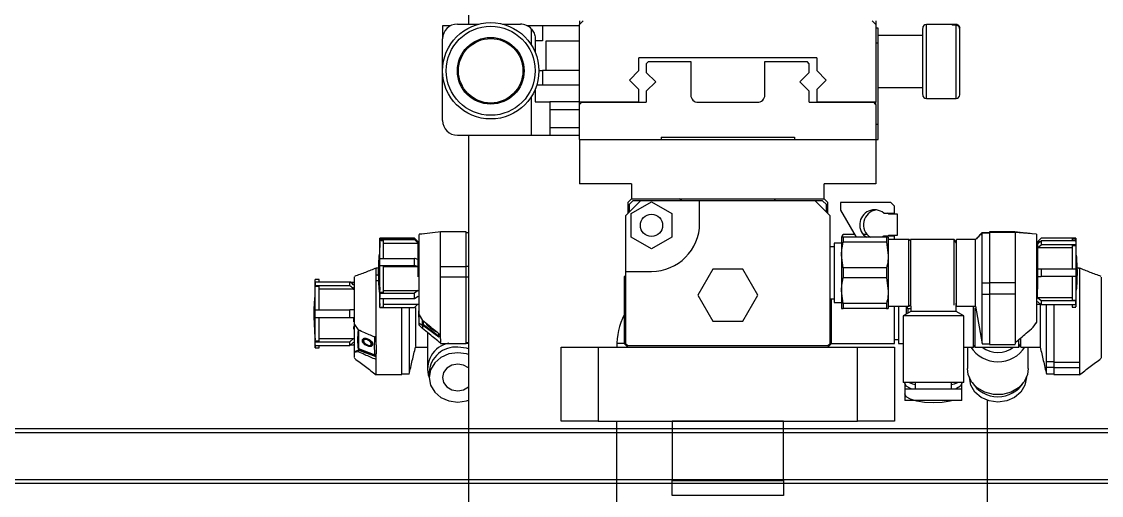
# Model space of a CAD drawing. Extents: x 500 to 100500, y -14500 to 21140.
# Drawn here: x 8081.2 to 8226.9, y -7158 to -7094.2 of the extents above; entities that cross this region are included whole.
import ezdxf

# ---------------------------------------------------------------- set-up
doc = ezdxf.new("R2010")
doc.units = 0
doc.layers.get('0').update_dxf_attribs({"linetype": 'CONTINUOUS'})

# ---------------------------------------------------------------- blocks, each defined once
blk = doc.blocks.new('LP R')
at = {"color": 2}
for p, q in [((16618.69, -93722.04), (16953.69, -93722.04)), ((16618.69, -93722.54), (16953.69, -93722.54)), ((16618.69, -93728.89), (16953.69, -93728.89)), ((16618.69, -93729.39), (16953.69, -93729.39))]:
    blk.add_line(p, q, dxfattribs=at)
blk = doc.blocks.new('SP R')
at = {"color": 3}
for p, q in [((18243.34, -97503.31), (18243.34, -97564.76)), ((18240.87, -97565.01), (18239.84, -97565.01)), ((18239.84, -97565.01), (18239.84, -97566.76)), ((18241.84, -97564.76), (18244.74, -97564.76)), ((18247.94, -97564.76), (18250.34, -97564.76)), ((18253.34, -97565.01), (18251.31, -97565.01)), ((18251.84, -97567.59), (18251.84, -97565.43)), ((18258.34, -97565.01), (18253.34, -97565.01)), ((18258.34, -97564.31), (18258.34, -97564.81)), ((18258.34, -97564.81), (18258.84, -97564.31)), ((18258.34, -97575.31), (18258.34, -97564.81)), ((18297.84, -97564.31), (18298.34, -97564.81)), ((18298.34, -97564.31), (18298.34, -97564.81)), ((18298.34, -97564.81), (18298.34, -97575.31)), ((18298.64, -97565.31), (18298.34, -97565.31)), ((18298.64, -97567.31), (18298.64, -97565.31)), ((18309.14, -97564.81), (18305.14, -97564.81)), ((18305.14, -97570.44), (18305.14, -97564.81)), ((18308.64, -97564.81), (18308.64, -97564.93)), ((18308.64, -97564.81), (18309.14, -97564.81)), ((18309.14, -97564.93), (18308.64, -97564.93)), ((18309.14, -97564.81), (18309.14, -97564.81)), ((18309.14, -97574.81), (18309.14, -97564.93)), ((18239.84, -97577.76), (18239.84, -97566.76)), ((18252.34, -97566.76), (18252.34, -97568.56)), ((18304.64, -97566.31), (18298.64, -97566.31)), ((18253.34, -97567.01), (18252.39, -97567.01)), ((18253.84, -97571.01), (18253.84, -97567.01)), ((18253.84, -97567.01), (18258.34, -97567.01)), ((18298.34, -97567.31), (18298.64, -97567.31)), ((18298.64, -97578.31), (18298.64, -97567.31)), ((18266.34, -97571.04), (18266.34, -97569.31)), ((18290.34, -97569.31), (18266.34, -97569.31)), ((18267.64, -97569.81), (18267.34, -97570.11)), ((18267.64, -97569.81), (18273.34, -97569.81)), ((18273.34, -97569.81), (18273.34, -97574.31)), ((18283.34, -97569.81), (18289.04, -97569.81)), ((18283.34, -97574.31), (18283.34, -97569.81)), ((18289.34, -97570.11), (18289.04, -97569.81)), ((18290.34, -97569.31), (18290.34, -97571.04)), ((18252.84, -97571.01), (18253.34, -97571.01)), ((18253.84, -97571.01), (18253.34, -97571.01)), ((18253.34, -97571.01), (18253.34, -97573.01)), ((18258.34, -97571.01), (18253.84, -97571.01)), ((18266.34, -97571.04), (18265.07, -97572.31)), ((18267.34, -97570.11), (18267.34, -97571.29)), ((18268.61, -97572.56), (18267.34, -97571.29)), ((18289.34, -97571.29), (18288.07, -97572.56)), ((18289.34, -97571.29), (18289.34, -97570.11)), ((18291.61, -97572.31), (18290.34, -97571.04)), ((18305.14, -97574.81), (18305.14, -97570.44)), ((18265.07, -97572.31), (18266.34, -97573.58)), ((18267.34, -97573.83), (18268.61, -97572.56)), ((18288.07, -97572.56), (18289.34, -97573.83)), ((18290.34, -97573.58), (18291.61, -97572.31)), ((18252.34, -97573.56), (18252.34, -97575.26)), ((18253.34, -97573.01), (18252.54, -97573.01)), ((18258.34, -97573.01), (18253.34, -97573.01)), ((18266.34, -97575.31), (18266.34, -97573.58)), ((18267.34, -97573.83), (18267.34, -97575.31)), ((18289.34, -97575.31), (18289.34, -97573.83)), ((18290.34, -97573.58), (18290.34, -97575.31)), ((18298.64, -97573.31), (18304.64, -97573.31)), ((18251.84, -97579.76), (18251.84, -97574.52)), ((18252.34, -97575.26), (18254.34, -97575.26)), ((18258.34, -97575.26), (18254.34, -97575.26)), ((18254.34, -97575.26), (18254.34, -97576.26)), ((18258.64, -97575.31), (18258.34, -97575.61)), ((18266.34, -97575.31), (18258.34, -97575.31)), ((18258.34, -97575.61), (18258.34, -97575.31)), ((18258.34, -97580.31), (18258.34, -97575.61)), ((18258.64, -97575.31), (18267.34, -97575.31)), ((18274.34, -97575.31), (18282.34, -97575.31)), ((18289.34, -97575.31), (18298.04, -97575.31)), ((18298.34, -97575.31), (18290.34, -97575.31)), ((18298.34, -97575.61), (18298.04, -97575.31)), ((18298.34, -97575.61), (18298.34, -97575.31)), ((18298.34, -97575.61), (18298.34, -97580.31)), ((18305.14, -97574.81), (18309.14, -97574.81)), ((18254.34, -97576.26), (18254.34, -97578.76)), ((18254.34, -97576.26), (18258.34, -97576.26)), ((18298.64, -97578.31), (18298.34, -97578.31)), ((18298.64, -97580.31), (18298.64, -97578.31)), ((18241.84, -97579.76), (18251.84, -97579.76)), ((18243.34, -97579.76), (18243.34, -97709.31)), ((18251.84, -97579.76), (18254.34, -97579.76)), ((18258.34, -97578.76), (18254.34, -97578.76)), ((18254.34, -97578.76), (18254.34, -97579.76)), ((18254.34, -97579.76), (18258.34, -97579.76)), ((18269.34, -97580.01), (18269.34, -97580.31)), ((18269.34, -97580.01), (18287.34, -97580.01)), ((18287.34, -97580.01), (18287.34, -97580.31)), ((18258.34, -97580.31), (18258.34, -97586.31)), ((18258.34, -97580.31), (18298.34, -97580.31)), ((18298.34, -97580.31), (18298.34, -97586.31)), ((18298.34, -97580.31), (18298.64, -97580.31)), ((18265.34, -97586.31), (18258.34, -97586.31)), ((18265.34, -97586.31), (18265.34, -97588.31)), ((18298.34, -97586.31), (18291.34, -97586.31)), ((18291.34, -97588.31), (18291.34, -97586.31)), ((18264.54, -97590.61), (18266.54, -97588.61)), ((18265.34, -97588.31), (18264.84, -97588.81)), ((18264.84, -97588.81), (18264.84, -97590.31)), ((18265.54, -97588.61), (18265.04, -97589.11)), ((18265.29, -97590.32), (18268.04, -97588.73)), ((18265.34, -97588.31), (18291.34, -97588.31)), ((18266.54, -97588.61), (18265.54, -97588.61)), ((18274.54, -97588.61), (18266.54, -97588.61)), ((18268.04, -97588.73), (18270.79, -97590.32)), ((18272.14, -97588.61), (18271.84, -97588.31)), ((18290.14, -97588.61), (18274.54, -97588.61)), ((18274.54, -97591.61), (18274.54, -97588.61)), ((18284.84, -97588.31), (18284.54, -97588.61)), ((18291.14, -97588.61), (18290.14, -97588.61)), ((18292.14, -97590.61), (18290.14, -97588.61)), ((18291.64, -97589.11), (18291.14, -97588.61)), ((18291.84, -97588.81), (18291.34, -97588.31)), ((18291.84, -97590.31), (18291.84, -97588.81)), ((18293.54, -97588.81), (18293.54, -97589.86)), ((18300.34, -97588.81), (18293.54, -97588.81)), ((18300.84, -97589.31), (18300.34, -97588.81)), ((18265.04, -97589.11), (18265.04, -97590.11)), ((18291.64, -97590.11), (18291.64, -97589.11)), ((18293.54, -97589.86), (18295.65, -97593.51)), ((18299.41, -97590.26), (18300.84, -97590.26)), ((18300.07, -97590.41), (18299.91, -97590.26)), ((18300.84, -97590.26), (18300.84, -97589.31)), ((18264.54, -97590.61), (18264.54, -97598.11)), ((18265.29, -97593.49), (18265.29, -97590.32)), ((18270.79, -97590.32), (18270.79, -97593.49)), ((18292.14, -97607.81), (18292.14, -97590.61)), ((18301.24, -97590.41), (18300.07, -97590.41)), ((18301.24, -97593.21), (18301.24, -97590.41)), ((18237.32, -97593.05), (18236.67, -97593.1)), ((18236.67, -97596.41), (18236.67, -97593.13)), ((18243.04, -97592.79), (18239.58, -97592.79)), ((18243.04, -97597.43), (18243.04, -97592.79)), ((18243.34, -97592.89), (18243.04, -97592.89)), ((18293.84, -97593.26), (18293.92, -97593.12)), ((18295.43, -97593.12), (18293.92, -97593.12)), ((18297.13, -97593.12), (18296.63, -97593.12)), ((18313.65, -97592.89), (18312.65, -97592.89)), ((18313.65, -97592.96), (18312.65, -97592.96)), ((18317.1, -97592.79), (18313.65, -97592.79)), ((18313.65, -97592.79), (18313.65, -97592.86)), ((18317.11, -97592.86), (18313.65, -97592.86)), ((18313.65, -97592.86), (18313.65, -97599.66)), ((18320.02, -97593.1), (18317.08, -97592.85)), ((18320.02, -97593.1), (18320.02, -97597.92)), ((18236.04, -97593.61), (18231.37, -97593.61)), ((18231.37, -97593.61), (18231.37, -97593.71)), ((18231.37, -97593.61), (18231.37, -97593.61)), ((18231.37, -97593.71), (18231.37, -97593.61)), ((18231.37, -97593.61), (18236.04, -97593.61)), ((18231.37, -97593.83), (18231.37, -97593.63)), ((18231.37, -97593.63), (18236.04, -97593.63)), ((18231.37, -97593.73), (18231.37, -97593.76)), ((18231.37, -97593.88), (18231.37, -97593.79)), ((18231.37, -97593.93), (18231.37, -97593.83)), ((18231.37, -97593.83), (18236.04, -97593.83)), ((18231.37, -97593.93), (18231.87, -97593.93)), ((18231.37, -97594.14), (18231.37, -97594.9)), ((18231.37, -97594.83), (18231.37, -97594.6)), ((18231.87, -97596.38), (18231.87, -97593.93)), ((18231.87, -97594.32), (18236.54, -97594.32)), ((18236.54, -97594.11), (18236.04, -97593.61)), ((18236.04, -97593.61), (18236.04, -97593.61)), ((18236.04, -97593.83), (18236.04, -97593.63)), ((18236.54, -97594.12), (18236.04, -97593.63)), ((18236.04, -97593.83), (18236.54, -97594.32)), ((18236.54, -97594.11), (18236.52, -97594.11)), ((18236.57, -97594.14), (18236.54, -97594.11)), ((18236.54, -97594.32), (18236.54, -97596.51)), ((18236.57, -97598.82), (18236.57, -97594.14)), ((18268.04, -97595.08), (18265.29, -97593.49)), ((18270.79, -97593.49), (18268.04, -97595.08)), ((18293.69, -97594.31), (18292.69, -97594.31)), ((18292.69, -97594.31), (18292.69, -97602.31)), ((18293.84, -97593.25), (18293.69, -97593.51)), ((18293.69, -97593.51), (18293.69, -97595.91)), ((18293.92, -97593.51), (18293.92, -97594.17)), ((18299.76, -97593.51), (18293.92, -97593.51)), ((18299.76, -97594.17), (18293.92, -97594.17)), ((18299.41, -97593.36), (18299.19, -97593.51)), ((18300.84, -97593.36), (18299.41, -97593.36)), ((18299.76, -97593.51), (18299.76, -97594.17)), ((18299.76, -97594.17), (18299.99, -97595.91)), ((18299.9, -97593.36), (18300.07, -97593.21)), ((18299.99, -97593.51), (18299.99, -97595.91)), ((18302.79, -97593.81), (18299.99, -97593.81)), ((18300.07, -97593.21), (18301.24, -97593.21)), ((18300.84, -97593.81), (18300.84, -97593.36)), ((18302.99, -97594.01), (18302.79, -97593.81)), ((18302.79, -97602.81), (18302.79, -97593.81)), ((18308.9, -97593.81), (18302.99, -97593.81)), ((18302.99, -97593.81), (18302.99, -97602.81)), ((18309.19, -97594.31), (18308.9, -97593.81)), ((18308.9, -97602.65), (18308.9, -97593.81)), ((18311.79, -97593.81), (18309.19, -97593.81)), ((18309.19, -97602.81), (18309.19, -97593.81)), ((18311.79, -97602.81), (18311.79, -97593.81)), ((18320.65, -97593.61), (18320.12, -97594.14)), ((18320.12, -97594.14), (18320.12, -97600.5)), ((18320.65, -97594.01), (18320.15, -97594.44)), ((18320.53, -97594.11), (18320.15, -97594.11)), ((18320.15, -97594.94), (18320.65, -97594.51)), ((18325.32, -97593.61), (18320.65, -97593.61)), ((18320.65, -97593.61), (18320.65, -97593.61)), ((18325.32, -97593.61), (18320.65, -97593.61)), ((18320.65, -97594.01), (18320.65, -97594.51)), ((18325.32, -97594.01), (18320.65, -97594.01)), ((18325.32, -97594.51), (18320.65, -97594.51)), ((18324.82, -97593.71), (18324.82, -97594.01)), ((18324.82, -97593.71), (18325.32, -97593.71)), ((18324.82, -97594.6), (18324.82, -97597.81)), ((18324.82, -97594.6), (18325.32, -97594.6)), ((18325.32, -97593.61), (18325.32, -97593.71)), ((18325.32, -97593.61), (18325.32, -97593.61)), ((18325.32, -97593.71), (18325.32, -97593.61)), ((18325.32, -97593.63), (18325.32, -97593.71)), ((18325.32, -97593.71), (18325.32, -97593.71)), ((18325.32, -97593.71), (18325.32, -97594.1)), ((18325.32, -97594.1), (18325.32, -97593.75)), ((18325.32, -97593.79), (18325.32, -97593.92)), ((18325.32, -97593.88), (18325.32, -97593.79)), ((18325.32, -97593.92), (18325.32, -97594.01)), ((18325.32, -97594.01), (18325.32, -97594.51)), ((18325.32, -97594.14), (18325.32, -97594.49)), ((18325.32, -97594.51), (18325.32, -97594.6)), ((18325.32, -97594.6), (18325.32, -97594.51)), ((18325.32, -97594.59), (18325.32, -97594.9)), ((18236.67, -97596.14), (18236.67, -97595.56)), ((18292.69, -97594.81), (18292.14, -97594.81)), ((18293.69, -97595.91), (18293.69, -97600.71)), ((18293.92, -97597.64), (18293.69, -97595.91)), ((18299.99, -97595.91), (18299.99, -97600.71)), ((18320.15, -97597.81), (18320.15, -97594.94)), ((18324.82, -97594.94), (18320.15, -97594.94)), ((18231.37, -97596.35), (18231.37, -97596.38)), ((18231.37, -97597.3), (18231.37, -97596.35)), ((18231.37, -97596.35), (18236.04, -97596.35)), ((18231.37, -97597.33), (18231.37, -97597.3)), ((18231.37, -97597.3), (18236.04, -97597.3)), ((18231.37, -97597.33), (18231.87, -97597.33)), ((18231.87, -97600.96), (18231.87, -97597.33)), ((18231.87, -97597.46), (18236.54, -97597.46)), ((18236.04, -97597.3), (18236.04, -97596.35)), ((18236.54, -97597.46), (18236.54, -97598.84)), ((18236.67, -97599.07), (18236.67, -97596.41)), ((18239.58, -97598.86), (18239.58, -97597.43)), ((18239.58, -97597.43), (18243.04, -97597.43)), ((18243.04, -97598.86), (18243.04, -97597.43)), ((18243.34, -97597.46), (18243.04, -97597.46)), ((18227.97, -97599.44), (18227.97, -97598.84)), ((18231.19, -97597.68), (18230.88, -97597.68)), ((18230.88, -97599.34), (18230.88, -97598.59)), ((18230.88, -97598.59), (18231.18, -97598.59)), ((18239.58, -97598.86), (18243.04, -97598.86)), ((18243.04, -97607.81), (18243.04, -97598.86)), ((18243.34, -97598.89), (18243.04, -97598.89)), ((18264.34, -97598.81), (18264.34, -97607.81)), ((18264.54, -97598.81), (18264.34, -97598.81)), ((18264.54, -97598.11), (18264.54, -97607.81)), ((18264.54, -97598.11), (18268.04, -97598.11)), ((18276.32, -97597.81), (18274.3, -97601.31)), ((18280.36, -97597.81), (18276.32, -97597.81)), ((18282.38, -97601.31), (18280.36, -97597.81)), ((18293.92, -97597.64), (18293.92, -97598.97)), ((18299.76, -97597.64), (18293.92, -97597.64)), ((18299.76, -97598.97), (18293.92, -97598.97)), ((18299.76, -97597.64), (18299.76, -97598.97)), ((18299.76, -97598.97), (18299.99, -97600.71)), ((18320.02, -97597.92), (18320.02, -97600.72)), ((18320.65, -97597.81), (18320.15, -97597.81)), ((18320.15, -97601.67), (18320.15, -97598.81)), ((18325.32, -97597.81), (18320.65, -97597.81)), ((18320.65, -97597.81), (18320.65, -97598.81)), ((18325.32, -97598.81), (18320.65, -97598.81)), ((18324.82, -97598.81), (18324.82, -97602.02)), ((18325.32, -97597.81), (18325.32, -97598.81)), ((18325.32, -97597.81), (18325.32, -97597.81)), ((18325.32, -97598.81), (18325.32, -97598.81)), ((18325.81, -97597.68), (18325.49, -97597.68)), ((18328.72, -97598.87), (18328.72, -97607.78)), ((18223.17, -97599.21), (18222.67, -97599.21)), ((18222.67, -97599.51), (18222.67, -97600.01)), ((18222.67, -97599.51), (18222.67, -97599.6)), ((18222.67, -97600.01), (18222.67, -97599.51)), ((18222.67, -97599.51), (18227.34, -97599.51)), ((18222.67, -97600.1), (18222.67, -97600.01)), ((18222.67, -97600.01), (18227.34, -97600.01)), ((18222.67, -97600.1), (18223.17, -97600.1)), ((18223.17, -97599.51), (18223.17, -97599.21)), ((18223.17, -97603.31), (18223.17, -97600.1)), ((18223.17, -97600.44), (18227.84, -97600.44)), ((18227.34, -97600.01), (18227.34, -97599.51)), ((18227.84, -97599.61), (18227.45, -97599.61)), ((18227.87, -97599.64), (18227.84, -97599.61)), ((18227.84, -97600.44), (18227.84, -97600.59)), ((18227.97, -97600.84), (18227.97, -97599.44)), ((18230.88, -97599.34), (18231.21, -97599.34)), ((18231.37, -97600.23), (18231.37, -97600.63)), ((18236.67, -97603.98), (18236.67, -97599.07)), ((18312.65, -97599.66), (18313.65, -97599.66)), ((18312.65, -97601.16), (18312.65, -97599.66)), ((18317.11, -97599.66), (18313.65, -97599.66)), ((18313.65, -97599.66), (18313.65, -97601.16)), ((18317.11, -97599.66), (18317.11, -97601.16)), ((18227.97, -97605.28), (18227.97, -97600.84)), ((18231.37, -97601.03), (18231.37, -97600.96)), ((18231.87, -97600.96), (18231.37, -97600.96)), ((18231.37, -97601.78), (18231.37, -97601.03)), ((18231.37, -97601.03), (18236.04, -97601.03)), ((18231.37, -97601.78), (18236.04, -97601.78)), ((18231.87, -97600.7), (18236.54, -97600.7)), ((18231.87, -97602.91), (18231.87, -97601.78)), ((18236.54, -97600.7), (18236.04, -97601.03)), ((18236.04, -97601.78), (18236.04, -97601.03)), ((18236.04, -97601.78), (18236.54, -97601.45)), ((18274.3, -97601.31), (18276.32, -97604.81)), ((18280.36, -97604.81), (18282.38, -97601.31)), ((18292.14, -97601.81), (18292.69, -97601.81)), ((18292.34, -97607.81), (18292.34, -97601.81)), ((18293.92, -97602.44), (18293.69, -97600.71)), ((18293.69, -97600.71), (18293.69, -97603.11)), ((18299.99, -97600.71), (18299.99, -97603.11)), ((18312.65, -97601.16), (18313.65, -97601.16)), ((18313.65, -97601.16), (18313.65, -97607.96)), ((18317.11, -97601.16), (18313.65, -97601.16)), ((18320.02, -97600.72), (18320.02, -97605.01)), ((18320.02, -97600.95), (18320.02, -97601.06)), ((18320.65, -97602.1), (18320.15, -97601.67)), ((18324.82, -97601.67), (18320.15, -97601.67)), ((18222.67, -97603.31), (18222.67, -97603.31)), ((18222.67, -97604.31), (18222.67, -97603.31)), ((18222.67, -97603.31), (18227.34, -97603.31)), ((18227.34, -97604.31), (18227.34, -97603.31)), ((18227.84, -97603.31), (18227.34, -97603.31)), ((18231.37, -97602.42), (18231.37, -97602.69)), ((18231.37, -97602.98), (18231.37, -97602.89)), ((18231.37, -97602.91), (18231.87, -97602.91)), ((18231.37, -97602.98), (18236.04, -97602.98)), ((18231.87, -97602.51), (18236.54, -97602.51)), ((18234.34, -97612.03), (18234.34, -97602.98)), ((18236.52, -97602.51), (18236.04, -97602.98)), ((18236.19, -97602.98), (18236.19, -97608.22)), ((18236.54, -97602.51), (18236.57, -97602.48)), ((18292.69, -97602.31), (18293.69, -97602.31)), ((18299.76, -97602.44), (18293.92, -97602.44)), ((18293.92, -97602.44), (18293.92, -97603.11)), ((18299.76, -97603.11), (18293.92, -97603.11)), ((18299.76, -97602.44), (18299.76, -97603.11)), ((18299.99, -97602.81), (18302.79, -97602.81)), ((18300.84, -97607.81), (18300.84, -97602.81)), ((18301.39, -97602.81), (18301.39, -97607.81)), ((18302.39, -97602.81), (18302.39, -97603.87)), ((18302.62, -97603.14), (18302.55, -97602.81)), ((18302.62, -97603.14), (18302.62, -97603.74)), ((18303.04, -97603.14), (18302.62, -97603.14)), ((18302.79, -97602.81), (18302.99, -97602.61)), ((18302.99, -97602.81), (18303.04, -97602.81)), ((18303.04, -97602.81), (18303.04, -97603.5)), ((18309.14, -97602.39), (18309.19, -97602.31)), ((18309.14, -97603.5), (18309.14, -97602.39)), ((18309.19, -97602.81), (18311.79, -97602.81)), ((18311.49, -97608.31), (18311.49, -97602.81)), ((18311.69, -97603.03), (18311.69, -97608.31)), ((18311.79, -97602.81), (18312.65, -97607.89)), ((18320.12, -97602.48), (18320.15, -97602.51)), ((18320.15, -97602.17), (18320.65, -97602.6)), ((18320.15, -97602.51), (18320.53, -97602.51)), ((18320.49, -97602.51), (18320.49, -97608.27)), ((18320.65, -97602.1), (18320.65, -97602.6)), ((18325.32, -97602.1), (18320.65, -97602.1)), ((18325.32, -97602.6), (18320.65, -97602.6)), ((18322.35, -97602.6), (18322.35, -97610.37)), ((18325.32, -97602.02), (18324.82, -97602.02)), ((18324.82, -97602.6), (18324.82, -97602.91)), ((18324.82, -97602.91), (18325.32, -97602.91)), ((18325.32, -97602.02), (18325.32, -97602.1)), ((18325.32, -97602.1), (18325.32, -97602.02)), ((18325.32, -97602.1), (18325.32, -97602.6)), ((18325.32, -97602.6), (18325.32, -97602.1)), ((18222.67, -97604.31), (18222.67, -97604.31)), ((18222.67, -97604.31), (18227.34, -97604.31)), ((18223.17, -97607.52), (18223.17, -97604.31)), ((18227.34, -97604.31), (18227.84, -97604.31)), ((18227.84, -97604.31), (18227.84, -97604.93)), ((18236.62, -97604.26), (18236.62, -97603.43)), ((18236.62, -97604.26), (18236.67, -97604.26)), ((18236.62, -97604.5), (18236.67, -97604.5)), ((18236.67, -97603.98), (18237.14, -97604.72)), ((18237.25, -97605.33), (18237.25, -97604.81)), ((18276.32, -97604.81), (18280.36, -97604.81)), ((18303.04, -97603.5), (18301.99, -97604.1)), ((18301.99, -97604.1), (18301.99, -97613.11)), ((18310.19, -97604.1), (18309.14, -97603.5)), ((18310.19, -97613.11), (18310.19, -97604.1)), ((18227.87, -97605.89), (18227.87, -97605.54)), ((18227.97, -97605.28), (18228.44, -97606)), ((18228.55, -97608.56), (18228.55, -97606.04)), ((18236.67, -97605.07), (18237.14, -97605.37)), ((18236.67, -97605.36), (18236.67, -97605.07)), ((18237.14, -97605.79), (18236.67, -97605.36)), ((18236.94, -97605.62), (18237.04, -97605.7)), ((18239.36, -97606.97), (18237.14, -97605.37)), ((18237.14, -97605.37), (18237.14, -97605.79)), ((18237.19, -97605.39), (18237.25, -97605.33)), ((18239.39, -97606.98), (18237.19, -97605.39)), ((18239.45, -97606.91), (18237.25, -97605.33)), ((18237.72, -97605.25), (18237.73, -97605.23)), ((18237.85, -97605.34), (18237.87, -97605.32)), ((18237.86, -97605.33), (18237.85, -97605.34)), ((18238.39, -97605.85), (18238.42, -97605.81)), ((18238.42, -97605.81), (18238.69, -97605.99)), ((18319.55, -97605.63), (18320.02, -97605.01)), ((18319.96, -97605.08), (18320.02, -97605.04)), ((18222.67, -97607.6), (18222.67, -97607.52)), ((18223.17, -97607.52), (18222.67, -97607.52)), ((18222.67, -97608.1), (18222.67, -97607.6)), ((18222.67, -97607.6), (18227.34, -97607.6)), ((18223.17, -97607.17), (18227.84, -97607.17)), ((18227.84, -97607.17), (18227.34, -97607.6)), ((18227.34, -97608.1), (18227.34, -97607.6)), ((18227.34, -97608.1), (18227.84, -97607.67)), ((18227.92, -97606.68), (18227.97, -97606.68)), ((18227.92, -97607.33), (18227.97, -97607.33)), ((18229.17, -97607.18), (18229.14, -97607.2)), ((18229.15, -97607.5), (18229.18, -97607.48)), ((18229.69, -97607.23), (18229.72, -97607.21)), ((18230.88, -97608.02), (18230.88, -97607.05)), ((18237.79, -97606.7), (18237.79, -97611.21)), ((18239.58, -97607.21), (18239.58, -97606.72)), ((18239.58, -97607.21), (18239.58, -97607.64)), ((18243.04, -97607.71), (18243.34, -97607.71)), ((18300.84, -97607.31), (18301.39, -97607.31)), ((18317.11, -97607.74), (18317.11, -97607.92)), ((18317.6, -97608.31), (18317.6, -97607.37)), ((18317.89, -97608.31), (18317.89, -97607.12)), ((18222.67, -97608.02), (18222.67, -97608.1)), ((18222.67, -97608.1), (18227.34, -97608.1)), ((18222.67, -97608.41), (18223.17, -97608.41)), ((18223.17, -97608.41), (18223.17, -97608.1)), ((18227.45, -97608.01), (18227.84, -97608.01)), ((18227.84, -97608.01), (18227.87, -97607.98)), ((18227.97, -97608.89), (18228.44, -97608.72)), ((18227.97, -97609.04), (18227.97, -97608.89)), ((18228.44, -97608.94), (18227.97, -97609.04)), ((18227.97, -97609.74), (18227.97, -97609.04)), ((18230.88, -97609.65), (18228.44, -97608.72)), ((18228.44, -97608.72), (18228.44, -97608.94)), ((18228.49, -97608.59), (18228.55, -97608.56)), ((18230.69, -97609.43), (18228.49, -97608.59)), ((18230.75, -97609.39), (18228.55, -97608.56)), ((18229.69, -97608.04), (18229.72, -97608.02)), ((18230.24, -97608.2), (18230.27, -97608.18)), ((18230.35, -97607.96), (18230.38, -97607.94)), ((18230.88, -97608.02), (18230.88, -97609.21)), ((18230.88, -97610), (18230.88, -97609.21)), ((18236.19, -97608.31), (18237.79, -97608.31)), ((18239.58, -97607.79), (18239.6, -97607.81)), ((18239.58, -97607.81), (18243.04, -97607.81)), ((18255.84, -97618.31), (18255.84, -97608.31)), ((18255.84, -97608.31), (18260.84, -97608.31)), ((18260.84, -97608.31), (18260.84, -97618.31)), ((18260.84, -97608.31), (18295.84, -97608.31)), ((18264.34, -97607.81), (18263.35, -97607.81)), ((18264.34, -97607.81), (18264.84, -97608.31)), ((18264.54, -97607.81), (18264.84, -97608.11)), ((18264.84, -97608.11), (18291.84, -97608.11)), ((18291.84, -97608.11), (18292.14, -97607.81)), ((18291.84, -97608.31), (18292.34, -97607.81)), ((18292.34, -97607.81), (18300.84, -97607.81)), ((18295.84, -97618.31), (18295.84, -97608.31)), ((18295.84, -97608.31), (18300.84, -97608.31)), ((18300.84, -97608.31), (18300.84, -97618.31)), ((18301.39, -97607.81), (18301.99, -97607.81)), ((18310.19, -97608.31), (18311.49, -97608.31)), ((18310.69, -97608.31), (18310.69, -97611.21)), ((18311.49, -97608.31), (18311.69, -97608.11)), ((18311.69, -97608.31), (18317.6, -97608.31)), ((18312.65, -97607.86), (18313.65, -97607.86)), ((18313.65, -97607.96), (18317.11, -97607.96)), ((18317.6, -97608.31), (18317.89, -97607.81)), ((18317.89, -97608.31), (18320.49, -97608.31)), ((18318.89, -97611.21), (18318.89, -97608.31)), ((18328.72, -97607.78), (18328.72, -97609.18)), ((18328.72, -97609.18), (18328.72, -97609.78)), ((18321.35, -97610.28), (18322.35, -97610.28)), ((18321.35, -97611.03), (18321.35, -97610.28)), ((18325.81, -97610.37), (18322.35, -97610.37)), ((18322.35, -97610.37), (18322.35, -97611.12)), ((18325.81, -97610.37), (18325.81, -97611.12)), ((18230.88, -97612.03), (18234.34, -97612.03)), ((18234.34, -97611.93), (18235.34, -97611.93)), ((18238.04, -97611.66), (18238.04, -97612.41)), ((18321.35, -97611.03), (18322.35, -97611.03)), ((18321.35, -97611.93), (18322.35, -97611.93)), ((18325.81, -97611.12), (18322.35, -97611.12)), ((18322.35, -97611.12), (18322.35, -97612.03)), ((18322.35, -97612.03), (18325.81, -97612.03)), ((18302.24, -97613.2), (18302.24, -97614.01)), ((18303.64, -97613.11), (18303.64, -97614.01)), ((18308.54, -97614.01), (18308.54, -97613.11)), ((18309.94, -97614.01), (18309.94, -97613.2)), ((18302.24, -97614.01), (18302.24, -97615.51)), ((18309.94, -97615.51), (18309.94, -97614.01)), ((18313.34, -97615.49), (18313.34, -97729.31)), ((18260.84, -97618.31), (18255.84, -97618.31)), ((18260.84, -97618.31), (18295.84, -97618.31)), ((18263.34, -97729.31), (18263.34, -97618.31)), ((18285.84, -97618.31), (18270.84, -97618.31)), ((18270.84, -97618.31), (18270.84, -97626.31)), ((18285.84, -97626.31), (18285.84, -97618.31)), ((18300.84, -97618.31), (18295.84, -97618.31)), ((18270.84, -97626.31), (18285.84, -97626.31)), ((18270.84, -97628.31), (18270.84, -97626.31)), ((18285.84, -97626.31), (18285.84, -97628.31)), ((18285.84, -97628.31), (18270.84, -97628.31))]:
    blk.add_line(p, q, dxfattribs=at)
at = {"color": 3, "flags": 128}
for points in [[(18309.31, -97564.84), (18309.24, -97564.82), (18309.14, -97564.81)], [(18236.04, -97593.61), (18236.49, -97594.06), (18236.53, -97594.11)], [(18320.15, -97594.11), (18320.2, -97594.06), (18320.65, -97593.61)], [(18310.19, -97604.1), (18310.09, -97604.1), (18309.64, -97604.1), (18308.88, -97604.1), (18307.87, -97604.1), (18306.7, -97604.1), (18305.48, -97604.1), (18304.31, -97604.1), (18303.3, -97604.1), (18302.54, -97604.1), (18302.09, -97604.1), (18301.99, -97604.1)], [(18309.14, -97603.5), (18309.09, -97603.5), (18308.73, -97603.5), (18308.05, -97603.5), (18307.13, -97603.5), (18306.09, -97603.5), (18305.05, -97603.5), (18304.13, -97603.5), (18303.45, -97603.5), (18303.09, -97603.5), (18303.04, -97603.5)], [(18237.81, -97606.38), (18237.8, -97606.44), (18237.79, -97606.7)], [(18241.89, -97609.07), (18240.7, -97609.23), (18239.63, -97609.71), (18238.78, -97610.45), (18238.23, -97611.38), (18238.04, -97612.41), (18238.23, -97613.44), (18238.78, -97614.37), (18239.63, -97615.1), (18240.7, -97615.58), (18241.89, -97615.74), (18243.08, -97615.58), (18243.34, -97615.49)], [(18243.34, -97608.57), (18243.08, -97608.48), (18241.89, -97608.32)], [(18243.34, -97609.32), (18243.08, -97609.23), (18241.89, -97609.07)], [(18243.34, -97607.88), (18243.1, -97607.81), (18243.04, -97607.8)], [(18241.89, -97610.61), (18241.1, -97610.75), (18240.42, -97611.14), (18239.97, -97611.72), (18239.82, -97612.41), (18239.97, -97613.09), (18240.42, -97613.68), (18241.1, -97614.07), (18241.89, -97614.2), (18242.69, -97614.07), (18243.34, -97613.69)], [(18243.34, -97611.12), (18242.69, -97610.75), (18241.89, -97610.61)], [(18318.89, -97611.21), (18318.79, -97612), (18318.34, -97612.98), (18317.58, -97613.81), (18316.57, -97614.4), (18315.4, -97614.72), (18314.18, -97614.72), (18313.01, -97614.4), (18312, -97613.81), (18311.24, -97612.98), (18310.79, -97612), (18310.69, -97611.21)], [(18310.19, -97613.11), (18310.09, -97613.11), (18309.64, -97613.11), (18308.88, -97613.11), (18307.87, -97613.11), (18306.7, -97613.11), (18305.48, -97613.11), (18304.31, -97613.11), (18303.3, -97613.11), (18302.54, -97613.11), (18302.09, -97613.11), (18301.99, -97613.11)], [(18303.21, -97614.01), (18302.98, -97613.91), (18302.43, -97613.57), (18302.24, -97613.2), (18302.25, -97613.11)], [(18303.64, -97613.39), (18303.3, -97613.3), (18302.77, -97613.11)], [(18309.41, -97613.11), (18308.88, -97613.3), (18308.54, -97613.39)], [(18309.93, -97613.11), (18309.94, -97613.2), (18309.75, -97613.57), (18309.21, -97613.91), (18308.97, -97614.01)], [(18318.64, -97612.41), (18318.45, -97613.44), (18317.91, -97614.37), (18317.05, -97615.1), (18315.98, -97615.58), (18314.79, -97615.74), (18313.6, -97615.58), (18312.53, -97615.1), (18311.68, -97614.37), (18311.13, -97613.44), (18310.94, -97612.41), (18310.94, -97612.41)], [(18309.94, -97614.01), (18309.75, -97614.01), (18309.21, -97614.01), (18308.35, -97614.01), (18307.28, -97614.01), (18306.09, -97614.01), (18304.9, -97614.01), (18303.83, -97614.01), (18302.98, -97614.01), (18302.43, -97614.01), (18302.24, -97614.01), (18302.24, -97614.01)], [(18308.74, -97615.51), (18308.35, -97615.61), (18307.28, -97615.78), (18306.09, -97615.84), (18304.9, -97615.78), (18303.83, -97615.61), (18302.98, -97615.34), (18302.43, -97615), (18302.24, -97614.62)], [(18309.94, -97615.51), (18309.75, -97615.51), (18309.21, -97615.51), (18308.35, -97615.51), (18307.28, -97615.51), (18306.09, -97615.51), (18304.9, -97615.51), (18303.83, -97615.51), (18302.98, -97615.51), (18302.43, -97615.51), (18302.24, -97615.51), (18302.24, -97615.51)]]:
    blk.add_lwpolyline(points, dxfattribs=at)
at = {"color": 3}
for centre, radius in [((18246.34, -97571.06), 6.5), ((18246.34, -97571.06), 6), ((18246.34, -97571.06), 4.5), ((18246.34, -97571.06), 4.35), ((18268.04, -97591.91), 1.5)]:
    blk.add_circle(centre, radius, dxfattribs=at)
for centre, radius, start, end in [((18241.84, -97566.76), 2, 90, 180), ((18250.34, -97566.76), 2, 41.4096, 90), ((18305.14, -97565.31), 0.5, 90, 180), ((18274.34, -97574.31), 1, 180, 270), ((18282.34, -97574.31), 1, 270, 0), ((18305.14, -97574.31), 0.5, 180, 270), ((18309.14, -97574.31), 0.5, 270, 0), ((18241.84, -97577.76), 2, 180, 270), ((18298.14, -97591.81), 2, 50.805, 238.2117), ((18298.64, -97591.81), 2, 97.1805, 238.2117), ((18268.04, -97591.61), 6.5, 270, 0), ((18273.34, -97608.31), 10, 154.1581, 180), ((18241.3, -97611.23), 3.48, 100.0601, 200.1336), ((18241.63, -97611.91), 3.6, 85.8853, 175.9014), ((18314.79, -97605.95), 4.35, 212.7451, 327.2549), ((18314.79, -97605.71), 3.35, 230.8385, 309.1615), ((18314.79, -97610.93), 4.09, 211.7832, 328.2168)]:
    blk.add_arc(centre, radius, start, end, dxfattribs=at)
for points, knots in [([(18251.84, -97565.43), (18251.97, -97565.62), (18252.24, -97565.98), (18252.34, -97566.46), (18252.34, -97566.72), (18252.34, -97566.76)], [0, 0, 0, 0, 0.46416, 0.928037, 1, 1, 1, 1]), ([(18304.64, -97570.37), (18304.64, -97569.8), (18304.64, -97568.93), (18304.64, -97567.82), (18304.64, -97567.03), (18304.64, -97566.36), (18304.64, -97565.7), (18304.64, -97565.28), (18304.64, -97565.36), (18304.64, -97565.38)], [0, 0, 0, 0, 0.2217312, 0.341093, 0.4629878, 0.5848826, 0.7042444, 0.9259756, 1, 1, 1, 1]), ([(18309.14, -97564.81), (18309.2, -97564.81), (18309.31, -97564.82), (18309.46, -97564.91), (18309.57, -97565.03), (18309.63, -97565.18), (18309.64, -97565.27), (18309.64, -97565.31)], [0, 0, 0, 0, 0.213259, 0.426502, 0.640196, 0.854924, 1, 1, 1, 1]), ([(18309.64, -97565.43), (18309.64, -97565.38), (18309.62, -97565.26), (18309.54, -97565.11), (18309.41, -97565), (18309.27, -97564.94), (18309.18, -97564.94), (18309.14, -97564.93)], [0, 0, 0, 0, 0.21625, 0.432526, 0.648098, 0.862511, 1, 1, 1, 1]), ([(18309.64, -97574.31), (18309.64, -97574.26), (18309.64, -97574.16), (18309.64, -97573.28), (18309.64, -97571.96), (18309.64, -97570.38), (18309.64, -97568.74), (18309.64, -97567.2), (18309.64, -97565.98), (18309.64, -97565.61), (18309.64, -97565.43)], [0, 0, 0, 0, 0.1207457, 0.25, 0.3792543, 0.5, 0.6207457, 0.75, 0.8792543, 1, 1, 1, 1]), ([(18304.64, -97574.24), (18304.64, -97574.24), (18304.64, -97574.24), (18304.64, -97573.87), (18304.64, -97573.39), (18304.64, -97572.75), (18304.64, -97571.78), (18304.64, -97570.93), (18304.64, -97570.37)], [0, 0, 0, 0, 0.173375, 0.313479, 0.456556, 0.599633, 0.739737, 1, 1, 1, 1]), ([(18239.6, -97592.78), (18239.11, -97592.84), (18238.13, -97592.95), (18237.15, -97593.06), (18236.67, -97593.12)], [0, 0, 0, 0, 0.499453, 1, 1, 1, 1]), ([(18239.58, -97597.43), (18239.58, -97596.81), (18239.58, -97595.48), (18239.58, -97593.94), (18239.58, -97592.93), (18239.58, -97592.87), (18239.58, -97592.84)], [0, 0, 0, 0, 0.238222, 0.50793, 0.777631, 1, 1, 1, 1]), ([(18312.65, -97592.88), (18312.51, -97593.04), (18312.22, -97593.35), (18311.93, -97593.65), (18311.79, -97593.81)], [0, 0, 0, 0, 0.496842, 1, 1, 1, 1]), ([(18312.65, -97592.95), (18312.51, -97593.09), (18312.22, -97593.38), (18311.93, -97593.66), (18311.79, -97593.81)], [0, 0, 0, 0, 0.500009, 1, 1, 1, 1]), ([(18312.65, -97599.66), (18312.65, -97598.9), (18312.65, -97597.4), (18312.65, -97595.89), (18312.65, -97595.05), (18312.65, -97594.26), (18312.65, -97593.39), (18312.65, -97592.87), (18312.65, -97592.99), (18312.65, -97593.01)], [0, 0, 0, 0, 0.214715, 0.42943, 0.482392, 0.535354, 0.750068, 0.964782, 1, 1, 1, 1]), ([(18319.36, -97593.05), (18319.09, -97593.01), (18318.33, -97592.93), (18317.57, -97592.84), (18317.08, -97592.78)], [0, 0, 0, 0, 0.355893, 1, 1, 1, 1]), ([(18317.11, -97592.92), (18317.11, -97592.9), (18317.11, -97592.79), (18317.11, -97593.35), (18317.11, -97594.58), (18317.11, -97596.44), (18317.11, -97598.23), (18317.11, -97599.33), (18317.11, -97599.66)], [0, 0, 0, 0, 0.048348, 0.262835, 0.477418, 0.692141, 0.906861, 1, 1, 1, 1]), ([(18231.37, -97596.38), (18231.37, -97595.94), (18231.37, -97595.04), (18231.37, -97594.27), (18231.37, -97594.01), (18231.37, -97593.93)], [0, 0, 0, 0, 0.406488, 0.812977, 1, 1, 1, 1]), ([(18293.92, -97593.51), (18293.89, -97593.51), (18293.75, -97593.51), (18293.72, -97593.51), (18293.69, -97593.51)], [0, 0, 0, 0, 0.254279, 1, 1, 1, 1]), ([(18293.69, -97595.91), (18293.7, -97595.67), (18293.72, -97595.09), (18293.85, -97594.52), (18293.92, -97594.17)], [0, 0, 0, 0, 0.403103, 1, 1, 1, 1]), ([(18299.99, -97593.51), (18299.97, -97593.51), (18299.93, -97593.51), (18299.8, -97593.51), (18299.76, -97593.51)], [0, 0, 0, 0, 0.745721, 1, 1, 1, 1]), ([(18325.32, -97594.6), (18325.32, -97594.94), (18325.32, -97595.64), (18325.32, -97596.83), (18325.32, -97597.57), (18325.32, -97597.81)], [0, 0, 0, 0, 0.406489, 0.812978, 1, 1, 1, 1]), ([(18231.28, -97595.79), (18231.22, -97596.61), (18231.11, -97598.27), (18231.22, -97599.92), (18231.27, -97600.75)], [0, 0, 0, 0, 0.500038, 1, 1, 1, 1]), ([(18231.35, -97594.95), (18231.34, -97595.2), (18231.31, -97595.84), (18231.25, -97596.47), (18231.22, -97596.85)], [0, 0, 0, 0, 0.404216, 1, 1, 1, 1]), ([(18299.99, -97595.91), (18299.98, -97596.14), (18299.97, -97596.72), (18299.84, -97597.3), (18299.76, -97597.64)], [0, 0, 0, 0, 0.403103, 1, 1, 1, 1]), ([(18325.42, -97600.63), (18325.47, -97599.84), (18325.57, -97598.27), (18325.46, -97596.7), (18325.41, -97595.91)], [0, 0, 0, 0, 0.49996, 1, 1, 1, 1]), ([(18231.37, -97600.96), (18231.37, -97600.51), (18231.37, -97599.61), (18231.37, -97598.31), (18231.37, -97597.57), (18231.37, -97597.33)], [0, 0, 0, 0, 0.406489, 0.812978, 1, 1, 1, 1]), ([(18236.54, -97596.51), (18236.52, -97596.51), (18236.35, -97596.45), (18236.19, -97596.4), (18236.04, -97596.35)], [0, 0, 0, 0, 0.099039, 1, 1, 1, 1]), ([(18236.04, -97597.3), (18236.19, -97597.35), (18236.35, -97597.4), (18236.52, -97597.45), (18236.54, -97597.46)], [0, 0, 0, 0, 0.900961, 1, 1, 1, 1]), ([(18230.9, -97597.67), (18230.41, -97597.86), (18229.43, -97598.24), (18228.45, -97598.61), (18227.97, -97598.8)], [0, 0, 0, 0, 0.4983475, 1, 1, 1, 1]), ([(18230.88, -97598.59), (18230.88, -97598.29), (18230.88, -97597.75), (18230.88, -97597.76), (18230.88, -97597.77)], [0, 0, 0, 0, 0.5741009, 1, 1, 1, 1]), ([(18239.58, -97607.21), (18239.58, -97606.86), (18239.58, -97606.14), (18239.58, -97604.33), (18239.58, -97602.14), (18239.58, -97600.23), (18239.58, -97599.18), (18239.58, -97598.86)], [0, 0, 0, 0, 0.210713, 0.440125, 0.669539, 0.89895, 1, 1, 1, 1]), ([(18293.69, -97600.71), (18293.7, -97600.47), (18293.72, -97599.89), (18293.85, -97599.32), (18293.92, -97598.97)], [0, 0, 0, 0, 0.403103, 1, 1, 1, 1]), ([(18320.15, -97598.81), (18320.16, -97598.81), (18320.33, -97598.81), (18320.5, -97598.81), (18320.65, -97598.81)], [0, 0, 0, 0, 0.099039, 1, 1, 1, 1]), ([(18325.32, -97598.81), (18325.32, -97599.31), (18325.32, -97600.33), (18325.32, -97601.39), (18325.32, -97601.87), (18325.32, -97602.02)], [0, 0, 0, 0, 0.4064887, 0.812977, 1, 1, 1, 1]), ([(18328.72, -97598.8), (18328.23, -97598.61), (18327.26, -97598.24), (18326.27, -97597.86), (18325.78, -97597.67)], [0, 0, 0, 0, 0.5016525, 1, 1, 1, 1]), ([(18325.81, -97597.77), (18325.81, -97597.74), (18325.81, -97597.65), (18325.8, -97598.27), (18325.8, -97599.58), (18325.81, -97601.48), (18325.81, -97603.72), (18325.81, -97606.04), (18325.81, -97608.18), (18325.81, -97609.6), (18325.81, -97610.19), (18325.81, -97610.37)], [0, 0, 0, 0, 0.044334, 0.172927, 0.30152, 0.430098, 0.558544, 0.687049, 0.815637, 0.944223, 1, 1, 1, 1]), ([(18222.67, -97599.6), (18222.67, -97599.4), (18222.67, -97599.16), (18222.67, -97599.24), (18222.67, -97599.25)], [0, 0, 0, 0, 0.814149, 1, 1, 1, 1]), ([(18222.67, -97603.31), (18222.67, -97602.8), (18222.67, -97601.78), (18222.67, -97600.72), (18222.67, -97600.24), (18222.67, -97600.1)], [0, 0, 0, 0, 0.406489, 0.812978, 1, 1, 1, 1]), ([(18227.84, -97599.94), (18227.82, -97599.93), (18227.65, -97599.78), (18227.49, -97599.64), (18227.34, -97599.51)], [0, 0, 0, 0, 0.099039, 1, 1, 1, 1]), ([(18227.34, -97600.01), (18227.49, -97600.14), (18227.65, -97600.28), (18227.82, -97600.43), (18227.84, -97600.44)], [0, 0, 0, 0, 0.900961, 1, 1, 1, 1]), ([(18230.88, -97608.02), (18230.88, -97607.35), (18230.88, -97605.96), (18230.88, -97603.68), (18230.88, -97601.55), (18230.88, -97600.11), (18230.88, -97599.52), (18230.88, -97599.34)], [0, 0, 0, 0, 0.210713, 0.440125, 0.669539, 0.89895, 1, 1, 1, 1]), ([(18231.21, -97599.72), (18231.25, -97600.09), (18231.3, -97600.73), (18231.34, -97601.36), (18231.35, -97601.62)], [0, 0, 0, 0, 0.589452, 1, 1, 1, 1]), ([(18222.66, -97605.94), (18222.64, -97604.79), (18222.61, -97603.43), (18222.6, -97602.13), (18222.6, -97601.81), (18222.59, -97601.67), (18222.59, -97601.62), (18222.58, -97601.63), (18222.56, -97601.81), (18222.5, -97602.5), (18222.43, -97604.32), (18222.55, -97606.05), (18222.64, -97607.32)], [0, 0, 0, 0, 0.291287, 0.344241, 0.383734, 0.399372, 0.413142, 0.426111, 0.439542, 0.518057, 0.645364, 1, 1, 1, 1]), ([(18231.37, -97600.98), (18231.37, -97601.17), (18231.37, -97601.43), (18231.37, -97601.58), (18231.37, -97601.62)], [0, 0, 0, 0, 0.761217, 1, 1, 1, 1]), ([(18231.37, -97602.85), (18231.37, -97602.85), (18231.37, -97602.83), (18231.37, -97602.34), (18231.37, -97601.86), (18231.37, -97601.71)], [0, 0, 0, 0, 0.3324087, 0.789634, 1, 1, 1, 1]), ([(18299.99, -97600.71), (18299.98, -97600.94), (18299.97, -97601.52), (18299.84, -97602.1), (18299.76, -97602.44)], [0, 0, 0, 0, 0.403103, 1, 1, 1, 1]), ([(18312.65, -97607.76), (18312.65, -97607.78), (18312.65, -97607.82), (18312.65, -97607.08), (18312.65, -97605.66), (18312.65, -97603.7), (18312.65, -97602.1), (18312.65, -97601.26), (18312.65, -97601.16)], [0, 0, 0, 0, 0.1118729, 0.3267841, 0.5416952, 0.7566063, 0.9715174, 1, 1, 1, 1]), ([(18317.11, -97601.16), (18317.11, -97601.82), (18317.11, -97603.25), (18317.11, -97605.25), (18317.11, -97606.86), (18317.11, -97607.7), (18317.11, -97607.87), (18317.11, -97607.92)], [0, 0, 0, 0, 0.2005618, 0.4299555, 0.6593478, 0.8887417, 1, 1, 1, 1]), ([(18235.34, -97602.98), (18235.34, -97603.05), (18235.34, -97603.77), (18235.34, -97605.43), (18235.34, -97607.65), (18235.34, -97609.64), (18235.34, -97611.09), (18235.34, -97611.88), (18235.34, -97611.85), (18235.34, -97611.84)], [0, 0, 0, 0, 0.016898, 0.193059, 0.36922, 0.54538, 0.721541, 0.897701, 1, 1, 1, 1]), ([(18293.69, -97603.11), (18293.72, -97603.11), (18293.75, -97603.11), (18293.89, -97603.11), (18293.92, -97603.11)], [0, 0, 0, 0, 0.745721, 1, 1, 1, 1]), ([(18299.76, -97603.11), (18299.8, -97603.11), (18299.93, -97603.11), (18299.97, -97603.11), (18299.99, -97603.11)], [0, 0, 0, 0, 0.254279, 1, 1, 1, 1]), ([(18321.35, -97610.28), (18321.35, -97609.84), (18321.35, -97608.96), (18321.35, -97607.45), (18321.35, -97606.4), (18321.35, -97605.31), (18321.35, -97603.98), (18321.35, -97602.93), (18321.35, -97602.6)], [0, 0, 0, 0, 0.2524647, 0.5049295, 0.5672031, 0.6294768, 0.8819404, 1, 1, 1, 1]), ([(18325.32, -97602.52), (18325.32, -97602.71), (18325.32, -97602.95), (18325.32, -97602.87), (18325.32, -97602.86)], [0, 0, 0, 0, 0.811458, 1, 1, 1, 1]), ([(18222.67, -97607.52), (18222.67, -97607.17), (18222.67, -97606.48), (18222.67, -97605.28), (18222.67, -97604.54), (18222.67, -97604.31)], [0, 0, 0, 0, 0.406489, 0.812978, 1, 1, 1, 1]), ([(18236.67, -97605.07), (18236.67, -97604.99), (18236.67, -97604.89), (18236.67, -97604.27), (18236.67, -97604.07)], [0, 0, 0, 0, 0.684653, 1, 1, 1, 1]), ([(18237.19, -97605.39), (18237.15, -97605.29), (18237.08, -97605.14), (18237.14, -97604.84), (18237.15, -97604.73)], [0, 0, 0, 0, 0.65685, 1, 1, 1, 1]), ([(18239.58, -97606.72), (18239.32, -97606.51), (18238.82, -97606.1), (18238, -97605.43), (18237.45, -97604.97), (18237.14, -97604.72)], [0, 0, 0, 0, 0.309337, 0.618673, 1, 1, 1, 1]), ([(18227.97, -97608.89), (18227.97, -97608.27), (18227.97, -97607.17), (18227.97, -97605.75), (18227.97, -97605.13)], [0, 0, 0, 0, 0.559952, 1, 1, 1, 1]), ([(18228.49, -97608.59), (18228.45, -97608.19), (18228.37, -97607.38), (18228.45, -97606.46), (18228.49, -97605.99)], [0, 0, 0, 0, 0.492258, 1, 1, 1, 1]), ([(18230.88, -97607.05), (18230.62, -97606.94), (18230.12, -97606.73), (18229.3, -97606.38), (18228.75, -97606.13), (18228.44, -97606)], [0, 0, 0, 0, 0.309337, 0.618673, 1, 1, 1, 1]), ([(18239.58, -97607.79), (18239.32, -97607.59), (18238.82, -97607.18), (18238, -97606.51), (18237.45, -97606.05), (18237.14, -97605.79)], [0, 0, 0, 0, 0.309337, 0.618673, 1, 1, 1, 1]), ([(18238.39, -97605.9), (18238.24, -97605.78), (18238.05, -97605.65), (18237.86, -97605.46), (18237.78, -97605.38), (18237.73, -97605.3), (18237.72, -97605.27), (18237.72, -97605.25)], [0, 0, 0, 0, 0.498702, 0.624177, 0.749467, 0.874745, 1, 1, 1, 1]), ([(18237.85, -97605.34), (18237.85, -97605.35), (18237.86, -97605.38), (18237.9, -97605.44), (18237.97, -97605.51), (18238.12, -97605.66), (18238.27, -97605.76), (18238.39, -97605.85)], [0, 0, 0, 0, 0.125139, 0.250418, 0.375519, 0.500847, 1, 1, 1, 1]), ([(18238.39, -97605.85), (18238.51, -97605.93), (18238.68, -97606.06), (18238.85, -97606.14), (18238.91, -97606.14), (18238.91, -97606.13), (18238.91, -97606.12)], [0, 0, 0, 0, 0.539739, 0.808151, 0.943569, 1, 1, 1, 1]), ([(18239.04, -97606.23), (18239.04, -97606.23), (18239.03, -97606.25), (18238.97, -97606.25), (18238.76, -97606.16), (18238.54, -97606), (18238.39, -97605.9)], [0, 0, 0, 0, 0.043581, 0.180888, 0.453404, 1, 1, 1, 1]), ([(18317.11, -97607.74), (18317.36, -97607.52), (18317.86, -97607.09), (18318.68, -97606.39), (18319.24, -97605.9), (18319.55, -97605.63)], [0, 0, 0, 0, 0.309337, 0.618673, 1, 1, 1, 1]), ([(18229.02, -97607.45), (18229.02, -97607.41), (18229.03, -97607.33), (18229.1, -97607.21), (18229.31, -97607.1), (18229.54, -97607.18), (18229.69, -97607.23)], [0, 0, 0, 0, 0.1256, 0.251197, 0.500581, 1, 1, 1, 1]), ([(18229.69, -97608.16), (18229.54, -97608.1), (18229.35, -97608.02), (18229.16, -97607.82), (18229.08, -97607.7), (18229.03, -97607.57), (18229.02, -97607.49), (18229.02, -97607.45)], [0, 0, 0, 0, 0.498702, 0.6241765, 0.7494675, 0.8747453, 1, 1, 1, 1]), ([(18229.69, -97607.35), (18229.57, -97607.31), (18229.39, -97607.25), (18229.22, -97607.32), (18229.16, -97607.4), (18229.15, -97607.47), (18229.15, -97607.5)], [0, 0, 0, 0, 0.500072, 0.749021, 0.874598, 1, 1, 1, 1]), ([(18229.15, -97607.5), (18229.15, -97607.53), (18229.16, -97607.59), (18229.2, -97607.69), (18229.27, -97607.78), (18229.42, -97607.93), (18229.57, -97607.99), (18229.69, -97608.04)], [0, 0, 0, 0, 0.1251388, 0.2504182, 0.3755189, 0.5008471, 1, 1, 1, 1]), ([(18229.18, -97607.19), (18229.21, -97607.17), (18229.35, -97607.07), (18229.56, -97607.15), (18229.72, -97607.21)], [0, 0, 0, 0, 0.237996, 1, 1, 1, 1]), ([(18229.27, -97607.31), (18229.26, -97607.31), (18229.22, -97607.32), (18229.19, -97607.39), (18229.19, -97607.45), (18229.18, -97607.48)], [0, 0, 0, 0, 0.199646, 0.600104, 1, 1, 1, 1]), ([(18229.18, -97607.48), (18229.18, -97607.51), (18229.19, -97607.57), (18229.23, -97607.67), (18229.3, -97607.76), (18229.45, -97607.91), (18229.6, -97607.97), (18229.72, -97608.02)], [0, 0, 0, 0, 0.125139, 0.250418, 0.375519, 0.500847, 1, 1, 1, 1]), ([(18229.69, -97607.23), (18229.84, -97607.29), (18230.07, -97607.39), (18230.28, -97607.66), (18230.34, -97607.83), (18230.35, -97607.91), (18230.35, -97607.96)], [0, 0, 0, 0, 0.499407, 0.748743, 0.874372, 1, 1, 1, 1]), ([(18230, -97607.52), (18229.95, -97607.48), (18229.84, -97607.41), (18229.73, -97607.37), (18229.69, -97607.35)], [0, 0, 0, 0, 0.559599, 1, 1, 1, 1]), ([(18229.72, -97607.21), (18229.87, -97607.27), (18230.1, -97607.37), (18230.31, -97607.64), (18230.37, -97607.81), (18230.38, -97607.89), (18230.38, -97607.94)], [0, 0, 0, 0, 0.499407, 0.748743, 0.874372, 1, 1, 1, 1]), ([(18230.22, -97607.9), (18230.22, -97607.86), (18230.21, -97607.78), (18230.14, -97607.64), (18230.05, -97607.57), (18230, -97607.52)], [0, 0, 0, 0, 0.2802572, 0.5607811, 1, 1, 1, 1]), ([(18230.69, -97606.83), (18230.65, -97607.28), (18230.58, -97608.2), (18230.65, -97609.01), (18230.69, -97609.43)], [0, 0, 0, 0, 0.49226, 1, 1, 1, 1]), ([(18239.33, -97606.51), (18239.32, -97606.54), (18239.29, -97606.77), (18239.34, -97606.88), (18239.39, -97606.98)], [0, 0, 0, 0, 0.125413, 1, 1, 1, 1]), ([(18239.58, -97607.75), (18239.58, -97607.77), (18239.58, -97607.84), (18239.58, -97607.73), (18239.58, -97607.64)], [0, 0, 0, 0, 0.261492, 1, 1, 1, 1]), ([(18222.67, -97608.02), (18222.67, -97608.18), (18222.67, -97608.5), (18222.67, -97608.37), (18222.67, -97608.1), (18222.67, -97608.02)], [0, 0, 0, 0, 0.406489, 0.812977, 1, 1, 1, 1]), ([(18230.88, -97610), (18230.62, -97609.89), (18230.12, -97609.67), (18229.3, -97609.32), (18228.75, -97609.08), (18228.44, -97608.94)], [0, 0, 0, 0, 0.309337, 0.618673, 1, 1, 1, 1]), ([(18229.69, -97608.04), (18229.8, -97608.08), (18229.98, -97608.15), (18230.15, -97608.08), (18230.21, -97607.99), (18230.22, -97607.93), (18230.22, -97607.9)], [0, 0, 0, 0, 0.500291, 0.749086, 0.874606, 1, 1, 1, 1]), ([(18230.35, -97607.96), (18230.35, -97607.99), (18230.34, -97608.07), (18230.28, -97608.19), (18230.06, -97608.29), (18229.84, -97608.21), (18229.69, -97608.16)], [0, 0, 0, 0, 0.125551, 0.25109, 0.50025, 1, 1, 1, 1]), ([(18229.72, -97608.02), (18229.84, -97608.07), (18230, -97608.14), (18230.13, -97608.07), (18230.16, -97608.05)], [0, 0, 0, 0, 0.7339493, 1, 1, 1, 1]), ([(18230.38, -97607.94), (18230.38, -97607.97), (18230.37, -97608.05), (18230.33, -97608.14), (18230.28, -97608.16), (18230.26, -97608.17)], [0, 0, 0, 0, 0.370984, 0.741935, 1, 1, 1, 1]), ([(18230.88, -97611.95), (18230.88, -97611.97), (18230.88, -97612.07), (18230.88, -97611.45), (18230.88, -97610.38), (18230.88, -97609.5), (18230.88, -97609.21)], [0, 0, 0, 0, 0.114262, 0.470693, 0.827126, 1, 1, 1, 1]), ([(18235.33, -97611.95), (18235.47, -97611.35), (18235.75, -97610.15), (18236.05, -97608.92), (18236.19, -97608.31)], [0, 0, 0, 0, 0.506252, 1, 1, 1, 1]), ([(18320.49, -97608.31), (18320.64, -97608.92), (18320.93, -97610.15), (18321.21, -97611.35), (18321.35, -97611.95)], [0, 0, 0, 0, 0.493748, 1, 1, 1, 1]), ([(18227.97, -97609.83), (18228.46, -97610.2), (18229.43, -97610.94), (18230.41, -97611.68), (18230.9, -97612.05)], [0, 0, 0, 0, 0.499859, 1, 1, 1, 1]), ([(18325.78, -97612.05), (18326.27, -97611.68), (18327.25, -97610.94), (18328.23, -97610.2), (18328.72, -97609.83)], [0, 0, 0, 0, 0.500141, 1, 1, 1, 1]), ([(18321.35, -97611.84), (18321.35, -97611.86), (18321.35, -97611.94), (18321.35, -97611.49), (18321.35, -97611.08), (18321.35, -97611.03)], [0, 0, 0, 0, 0.270191, 0.914596, 1, 1, 1, 1]), ([(18325.81, -97611.12), (18325.81, -97611.42), (18325.81, -97611.94), (18325.81, -97611.94), (18325.81, -97611.94)], [0, 0, 0, 0, 0.585116, 1, 1, 1, 1])]:
    blk.add_open_spline(points, degree=3, knots=knots, dxfattribs=at)
blk.add_open_spline([(18253.34, -97565.01), (18253.34, -97565.04), (18253.34, -97565.1), (18253.34, -97565.56), (18253.34, -97566.22), (18253.34, -97566.74), (18253.34, -97567.01)], degree=3, dxfattribs=at)

msp = doc.modelspace()

# ---------------------------------------------------------------- block references
at = {"color": 0}
for name, p in [('SP R', (-10101.84, 90470.27, -75.82)), ('LP R', (-8672.2, 86573, -75.82))]:
    msp.add_blockref(name, p, dxfattribs=at)

doc.saveas('drawing.dxf')
